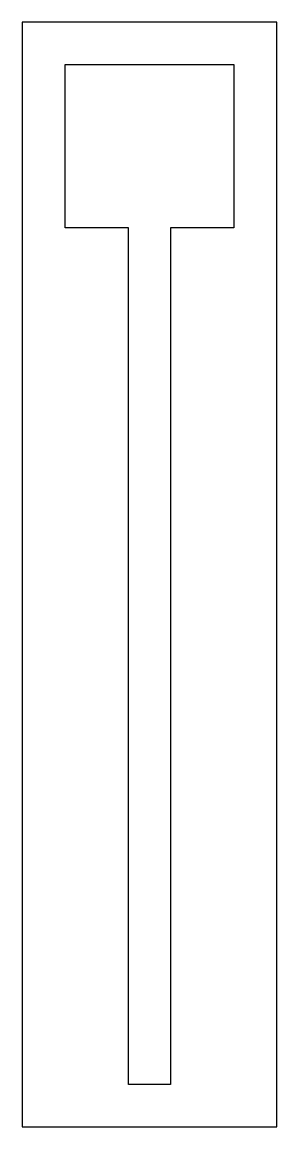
# Model space of a CAD drawing. Extents: x 0 to 24, y 0 to 104.
import ezdxf

# ---------------------------------------------------------------- set-up
doc = ezdxf.new("R2010")
doc.units = 0
doc.layers.add('CUT', color=7, linetype='Continuous')
doc.layers.add('OUTSIDE', color=1, linetype='Continuous')

msp = doc.modelspace()

# ---------------------------------------------------------------- linework, layer by layer
at = {"layer": 'CUT'}
msp.add_lwpolyline([(19.9405, 100), (19.9405, 84.64), (13.9789, 84.64), (13.9789, 4), (10.0112, 4), (10.0112, 84.64), (4.0595, 84.64), (4.0595, 100)], close=True, dxfattribs=at)
at = {"layer": 'OUTSIDE'}
msp.add_lwpolyline([(0, 0), (24, 0), (24, 104), (0, 104)], close=True, dxfattribs=at)

doc.saveas('drawing.dxf')
